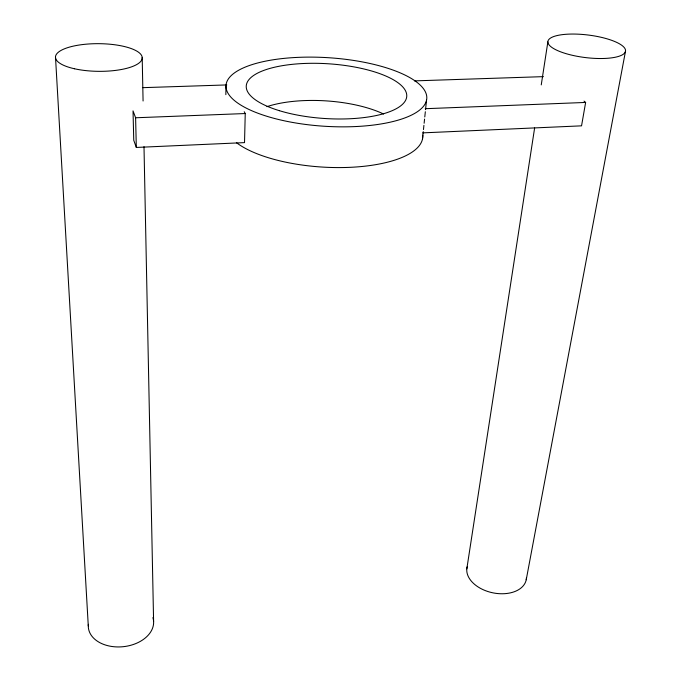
<?xml version="1.0" encoding="UTF-8"?>
<svg xmlns="http://www.w3.org/2000/svg" width="681" height="681" viewBox="0 0 681 681"><rect width="100%" height="100%" fill="white"/><g stroke="black" fill="none" stroke-linecap="round" stroke-linejoin="round"><path stroke-width="1.02" d="M225.845 94.659L225.981 86.223M244.224 111.744L245.245 113.54L244.522 142.618L136.311 147.445L133.757 140.286L133.025 110.884L135.613 117.77L136.311 147.445M422.492 138.967L423.259 131.637M423.471 129.543L423.914 125.355M424.127 123.261L424.569 119.073M424.782 116.979L425.336 111.744M425.548 109.65L426.536 100.226A100.601 34.331 3.7 0 0 282.675 58.523A100.601 34.331 3.7 0 0 269.965 117.209A100.601 34.331 3.7 0 0 426.536 100.226M466.808 568.882L534.628 127.951M541.25 84.904L547.873 41.864M584.009 101.094L585.634 102.439L581.548 125.84L422.731 132.872M526.226 579.752L625.49 51.279A39.106 11.356 7 0 0 569.325 34.11A39.106 11.356 7 0 0 565.332 53.433A39.106 11.356 7 0 0 625.49 51.279M135.613 117.77L245.245 113.54M425.208 108.705L585.634 102.439M414.457 80.886L543.421 76.638M142.806 87.662L226.782 84.929M55.484 56.804L88.283 625.907M142.193 57.451L143.078 101.001M143.997 146.67L153.6 621.472M266.918 106.662A79.047 29.045 3.7 0 1 383.573 114.008M422.731 135.17A98.89 36.365 3.7 0 1 348.91 167.381A98.89 36.365 3.7 0 1 236.511 142.712M152.893 617.607A32.773 22.635 -6.1 0 1 123.227 646.695A32.773 22.635 -6.1 0 1 88.368 624.315M526.456 577.709A30.228 19.502 11.9 0 1 493.819 593.015A30.228 19.502 11.9 0 1 467.166 566.881M279.44 110.705A80.409 27.419 3.7 0 0 406.336 98.524A80.409 27.419 3.7 0 0 293.715 64.193A80.409 27.419 3.7 0 0 279.44 110.705M74.493 68.764A43.38 13.833 0.5 0 0 142.099 58.889A43.38 13.833 0.5 0 0 79.924 44.912A43.38 13.833 0.5 0 0 74.493 68.764"/></g></svg>
